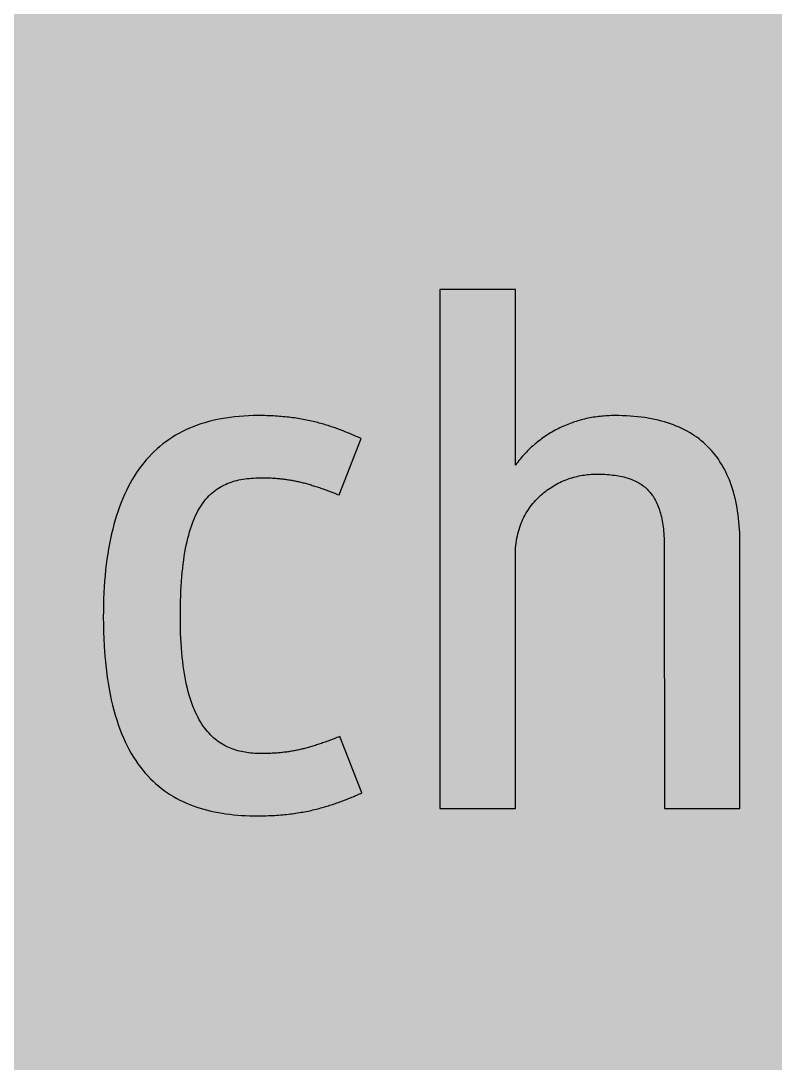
# Model space of a CAD drawing. Header units: millimetres. Extents: x 0 to 212, y 0 to 159.
# Drawn here: x 81.31 to 110.03, y 39.74 to 79.43 of the extents above; entities that cross this region are included whole.
import ezdxf

# ---------------------------------------------------------------- set-up
doc = ezdxf.new("R2010")
doc.units = ezdxf.units.MM

msp = doc.modelspace()

# ---------------------------------------------------------------- hatches: boundary and pattern name
for color, points in [(254, [(14.1633, 0.0536), (13.9878, 0.0533), (13.8125, 0.0559), (13.6373, 0.061), (13.462, 0.0686), (13.2893, 0.0787), (13.114, 0.0914), (12.9413, 0.1041), (12.7686, 0.1219), (12.5959, 0.1397), (12.4231, 0.16), (12.2504, 0.1829), (12.0777, 0.2057), (11.9075, 0.2337), (11.7373, 0.2616), (11.5672, 0.2921), (11.397, 0.3251), (11.2268, 0.3607), (11.0592, 0.3988), (10.8915, 0.4369), (10.7239, 0.4775), (10.5562, 0.5207), (10.3886, 0.5664), (10.2235, 0.6121), (10.0584, 0.6629), (9.8933, 0.7137), (9.7307, 0.7671), (9.5682, 0.8204), (9.4056, 0.8788), (9.2431, 0.9373), (9.083, 0.9982), (8.923, 1.0617), (8.763, 1.1252), (8.6055, 1.1938), (8.4455, 1.2624), (8.2906, 1.331), (8.1331, 1.4046), (7.9781, 1.4783), (7.8232, 1.5545), (7.6708, 1.6332), (7.5184, 1.7145), (7.366, 1.7958), (7.2161, 1.8796), (7.0663, 1.966), (6.919, 2.0523), (6.7716, 2.1438), (6.6243, 2.2352), (6.4795, 2.3266), (6.3348, 2.4232), (6.19, 2.5197), (6.0477, 2.6187), (5.908, 2.7178), (5.7683, 2.8194), (5.6286, 2.9235), (5.4915, 3.0302), (5.3543, 3.1369), (5.2197, 3.2461), (5.0851, 3.3579), (4.953, 3.4722), (4.8209, 3.5865), (4.6914, 3.7033), (4.5644, 3.8202), (4.4348, 3.9395), (4.3104, 4.0615), (4.1859, 4.1859), (4.0615, 4.3104), (3.9395, 4.4348), (3.8202, 4.5618), (3.7033, 4.6914), (3.5865, 4.8209), (3.4722, 4.953), (3.3579, 5.0851), (3.2487, 5.2197), (3.1369, 5.3543), (3.0302, 5.4915), (2.9235, 5.6286), (2.8194, 5.7683), (2.7178, 5.908), (2.6187, 6.0477), (2.5197, 6.19), (2.4232, 6.3348), (2.3266, 6.477), (2.2352, 6.6243), (2.1438, 6.7691), (2.0523, 6.919), (1.966, 7.0663), (1.8796, 7.2161), (1.7958, 7.366), (1.7145, 7.5184), (1.6332, 7.6708), (1.5545, 7.8232), (1.4783, 7.9781), (1.4046, 8.1331), (1.331, 8.2906), (1.2598, 8.4455), (1.1913, 8.603), (1.1252, 8.763), (1.0592, 8.923), (0.9982, 9.083), (0.9373, 9.2431), (0.8763, 9.4056), (0.8204, 9.5682), (0.7645, 9.7307), (0.7112, 9.8933), (0.6604, 10.0584), (0.6121, 10.2235), (0.5639, 10.3911), (0.5207, 10.5562), (0.4775, 10.7239), (0.4343, 10.8915), (0.3962, 11.0592), (0.3607, 11.2268), (0.3251, 11.397), (0.2921, 11.5672), (0.2616, 11.7373), (0.2311, 11.9075), (0.2057, 12.0802), (0.1803, 12.2504), (0.1575, 12.4231), (0.1372, 12.5959), (0.1194, 12.7686), (0.1041, 12.9413), (0.0889, 13.1166), (0.0787, 13.2893), (0.0686, 13.4645), (0.061, 13.6373), (0.0559, 13.8125), (0.0508, 13.9878), (0.0508, 14.163), (0.0522, 144.6925), (0.0508, 144.8664), (0.0559, 145.0416), (0.061, 145.2169), (0.0686, 145.3896), (0.0787, 145.5649), (0.0889, 145.7376), (0.1041, 145.9128), (0.1194, 146.0856), (0.1372, 146.2583), (0.1575, 146.431), (0.1803, 146.6037), (0.2057, 146.7739), (0.2311, 146.9466), (0.2616, 147.1168), (0.2921, 147.287), (0.3251, 147.4572), (0.3607, 147.6248), (0.3962, 147.795), (0.4343, 147.9626), (0.4775, 148.1303), (0.5207, 148.2979), (0.5639, 148.463), (0.6121, 148.6281), (0.6604, 148.7932), (0.7112, 148.9583), (0.7645, 149.1234), (0.8204, 149.286), (0.8763, 149.4485), (0.9373, 149.6111), (0.9982, 149.7711), (1.0592, 149.9311), (1.1252, 150.0911), (1.1913, 150.2486), (1.2598, 150.4061), (1.331, 150.5636), (1.4046, 150.7185), (1.4783, 150.876), (1.5545, 151.0284), (1.6332, 151.1833), (1.7145, 151.3357), (1.7958, 151.4856), (1.8796, 151.638), (1.966, 151.7879), (2.0523, 151.9352), (2.1438, 152.0825), (2.2352, 152.2298), (2.3266, 152.3746), (2.4232, 152.5194), (2.5197, 152.6616), (2.6187, 152.8039), (2.7178, 152.9461), (2.8194, 153.0858), (2.9235, 153.2255), (3.0302, 153.3627), (3.1369, 153.4973), (3.2487, 153.6344), (3.3579, 153.7665), (3.4722, 153.8986), (3.5865, 154.0307), (3.7033, 154.1602), (3.8202, 154.2898), (3.9395, 154.4168), (4.0615, 154.5438), (4.1859, 154.6682), (4.3104, 154.7901), (4.4348, 154.9121), (4.5644, 155.034), (4.6914, 155.1508), (4.8209, 155.2677), (4.953, 155.382), (5.0851, 155.4937), (5.2197, 155.6055), (5.3543, 155.7147), (5.4915, 155.8239), (5.6286, 155.9281), (5.7683, 156.0322), (5.908, 156.1338), (6.0477, 156.2354), (6.19, 156.3345), (6.3348, 156.431), (6.4795, 156.525), (6.6243, 156.6189), (6.7716, 156.7104), (6.919, 156.7993), (7.0663, 156.8882), (7.2161, 156.9745), (7.366, 157.0584), (7.5184, 157.1396), (7.6708, 157.2209), (7.8232, 157.2971), (7.9781, 157.3733), (8.1331, 157.4495), (8.2906, 157.5206), (8.4455, 157.5918), (8.6055, 157.6603), (8.763, 157.7289), (8.923, 157.7924), (9.083, 157.8559), (9.2431, 157.9169), (9.4056, 157.9753), (9.5682, 158.0337), (9.7307, 158.0871), (9.8933, 158.1404), (10.0584, 158.1912), (10.2235, 158.242), (10.3886, 158.2877), (10.5562, 158.3334), (10.7239, 158.3766), (10.8915, 158.4173), (11.0592, 158.4579), (11.2268, 158.4935), (11.397, 158.529), (11.5672, 158.562), (11.7373, 158.5925), (11.9075, 158.6205), (12.0777, 158.6484), (12.2504, 158.6713), (12.4231, 158.6941), (12.5959, 158.7144), (12.7686, 158.7322), (12.9413, 158.75), (13.114, 158.7627), (13.2893, 158.7754), (13.462, 158.7856), (13.6373, 158.7932), (13.8125, 158.7983), (13.9878, 158.8008), (14.163, 158.8033), (197.6078, 158.8036), (197.7822, 158.8008), (197.9574, 158.7983), (198.1327, 158.7932), (198.3054, 158.7856), (198.4807, 158.7754), (198.6534, 158.7627), (198.8287, 158.75), (199.0014, 158.7322), (199.1741, 158.7144), (199.3468, 158.6941), (199.5195, 158.6713), (199.6897, 158.6484), (199.8624, 158.6205), (200.0326, 158.5925), (200.2028, 158.562), (200.373, 158.529), (200.5432, 158.4935), (200.7108, 158.4579), (200.8784, 158.4173), (201.0461, 158.3766), (201.2137, 158.3334), (201.3788, 158.2877), (201.5465, 158.242), (201.7116, 158.1912), (201.8767, 158.1404), (202.0392, 158.0871), (202.2018, 158.0337), (202.3643, 157.9753), (202.5269, 157.9169), (202.6869, 157.8559), (202.8469, 157.7924), (203.007, 157.7289), (203.167, 157.6603), (203.3245, 157.5918), (203.4794, 157.5206), (203.6369, 157.4495), (203.7918, 157.3733), (203.9468, 157.2971), (204.0992, 157.2209), (204.2516, 157.1396), (204.404, 157.0584), (204.5538, 156.9745), (204.7037, 156.8882), (204.8535, 156.7993), (205.0009, 156.7104), (205.1456, 156.6189), (205.293, 156.525), (205.4352, 156.431), (205.58, 156.3345), (205.7222, 156.2354), (205.8619, 156.1338), (206.0016, 156.0322), (206.1413, 155.9281), (206.2785, 155.8239), (206.4156, 155.7147), (206.5503, 155.6055), (206.6849, 155.4937), (206.817, 155.382), (206.949, 155.2677), (207.0786, 155.1508), (207.2081, 155.034), (207.3351, 154.9121), (207.4596, 154.7901), (207.584, 154.6682), (207.7085, 154.5438), (207.8304, 154.4168), (207.9498, 154.2898), (208.0666, 154.1602), (208.1835, 154.0307), (208.2978, 153.8986), (208.4121, 153.7665), (208.5238, 153.6344), (208.6331, 153.4973), (208.7397, 153.3627), (208.8464, 153.2255), (208.9506, 153.0858), (209.0522, 152.9461), (209.1512, 152.8039), (209.2503, 152.6616), (209.3468, 152.5194), (209.4433, 152.3746), (209.5348, 152.2298), (209.6262, 152.0825), (209.7176, 151.9352), (209.804, 151.7879), (209.8904, 151.638), (209.9742, 151.4856), (210.0555, 151.3357), (210.1367, 151.1833), (210.2155, 151.0284), (210.2917, 150.876), (210.3653, 150.7185), (210.439, 150.5636), (210.5076, 150.4061), (210.5762, 150.2486), (210.6447, 150.0911), (210.7082, 149.9311), (210.7717, 149.7711), (210.8327, 149.6111), (210.8911, 149.4485), (210.9495, 149.286), (211.0029, 149.1234), (211.0562, 148.9583), (211.107, 148.7932), (211.1578, 148.6281), (211.2035, 148.463), (211.2493, 148.2979), (211.2924, 148.1303), (211.3331, 147.9626), (211.3712, 147.795), (211.4093, 147.6248), (211.4448, 147.4572), (211.4779, 147.287), (211.5083, 147.1168), (211.5363, 146.9466), (211.5642, 146.7739), (211.5871, 146.6037), (211.6099, 146.431), (211.6303, 146.2583), (211.648, 146.0856), (211.6658, 145.9128), (211.6785, 145.7376), (211.6912, 145.5649), (211.7014, 145.3896), (211.709, 145.2169), (211.7141, 145.0416), (211.7166, 144.8664), (211.7166, 144.6911), (211.7189, 14.1647), (211.7166, 13.9878), (211.7141, 13.8125), (211.709, 13.6373), (211.7014, 13.4645), (211.6912, 13.2893), (211.6785, 13.1166), (211.6658, 12.9413), (211.648, 12.7686), (211.6303, 12.5959), (211.6099, 12.4231), (211.5871, 12.2504), (211.5642, 12.0802), (211.5363, 11.9075), (211.5083, 11.7373), (211.4779, 11.5672), (211.4448, 11.397), (211.4093, 11.2268), (211.3712, 11.0592), (211.3331, 10.8915), (211.2924, 10.7239), (211.2493, 10.5562), (211.2035, 10.3911), (211.1578, 10.2235), (211.107, 10.0584), (211.0562, 9.8933), (211.0029, 9.7307), (210.9495, 9.5682), (210.8911, 9.4056), (210.8327, 9.2431), (210.7717, 9.083), (210.7082, 8.923), (210.6447, 8.763), (210.5762, 8.603), (210.5076, 8.4455), (210.439, 8.2906), (210.3653, 8.1331), (210.2917, 7.9781), (210.2155, 7.8232), (210.1367, 7.6708), (210.0555, 7.5184), (209.9742, 7.366), (209.8904, 7.2161), (209.804, 7.0663), (209.7176, 6.919), (209.6262, 6.7691), (209.5348, 6.6243), (209.4433, 6.477), (209.3468, 6.3348), (209.2503, 6.19), (209.1512, 6.0477), (209.0522, 5.908), (208.9506, 5.7683), (208.8464, 5.6286), (208.7397, 5.4915), (208.6331, 5.3543), (208.5238, 5.2197), (208.4121, 5.0851), (208.2978, 4.953), (208.1835, 4.8209), (208.0666, 4.6914), (207.9498, 4.5618), (207.8304, 4.4348), (207.7085, 4.3104), (207.584, 4.1859), (207.4596, 4.0615), (207.3351, 3.9395), (207.2081, 3.8202), (207.0786, 3.7033), (206.949, 3.5865), (206.817, 3.4722), (206.6849, 3.3579), (206.5503, 3.2461), (206.4156, 3.1369), (206.2785, 3.0302), (206.1413, 2.9235), (206.0016, 2.8194), (205.8619, 2.7178), (205.7222, 2.6187), (205.58, 2.5197), (205.4352, 2.4232), (205.293, 2.3266), (205.1456, 2.2352), (205.0009, 2.1438), (204.8535, 2.0523), (204.7037, 1.966), (204.5538, 1.8796), (204.404, 1.7958), (204.2516, 1.7145), (204.0992, 1.6332), (203.9468, 1.5545), (203.7918, 1.4783), (203.6369, 1.4046), (203.4794, 1.331), (203.3245, 1.2624), (203.167, 1.1938), (203.007, 1.1252), (202.8469, 1.0617), (202.6869, 0.9982), (202.5269, 0.9373), (202.3643, 0.8788), (202.2018, 0.8204), (202.0392, 0.7671), (201.8767, 0.7137), (201.7116, 0.6629), (201.5465, 0.6121), (201.3788, 0.5664), (201.2137, 0.5207), (201.0461, 0.4775), (200.8784, 0.4369), (200.7108, 0.3988), (200.5432, 0.3607), (200.373, 0.3251), (200.2028, 0.2921), (200.0326, 0.2616), (199.8624, 0.2337), (199.6897, 0.2057), (199.5195, 0.1829), (199.3468, 0.16), (199.1741, 0.1397), (199.0014, 0.1219), (198.8287, 0.1041), (198.6534, 0.0914), (198.4807, 0.0787), (198.3054, 0.0686), (198.1327, 0.061), (197.9574, 0.0559), (197.7822, 0.0533), (197.6069, 0.0533)]), (59, [(100.1434, 49.4425), (100.1434, 59.0652), (100.1446, 59.1642), (100.1471, 59.2607), (100.1522, 59.3573), (100.1624, 59.4512), (100.1725, 59.5452), (100.1852, 59.6367), (100.2005, 59.7256), (100.2182, 59.8145), (100.2386, 59.8983), (100.2614, 59.9846), (100.2843, 60.0659), (100.3097, 60.1472), (100.3376, 60.2259), (100.3681, 60.3047), (100.3986, 60.3809), (100.4316, 60.4545), (100.4672, 60.5257), (100.5053, 60.5968), (100.5434, 60.6679), (100.5815, 60.7339), (100.6246, 60.8), (100.6678, 60.866), (100.711, 60.927), (100.7593, 60.9905), (100.805, 61.0489), (100.8532, 61.1073), (100.904, 61.1632), (100.9548, 61.2191), (101.0082, 61.2699), (101.0615, 61.3232), (101.1174, 61.3715), (101.1733, 61.4197), (101.2292, 61.468), (101.2876, 61.5137), (101.346, 61.5569), (101.4044, 61.6001), (101.4654, 61.6407), (101.5263, 61.6788), (101.5873, 61.7169), (101.6483, 61.7525), (101.7118, 61.7855), (101.7753, 61.8185), (101.8388, 61.8515), (101.9048, 61.882), (101.9683, 61.91), (102.0343, 61.9354), (102.1004, 61.9608), (102.1664, 61.9862), (102.2325, 62.009), (102.2985, 62.0293), (102.3645, 62.0471), (102.4306, 62.0649), (102.4966, 62.0827), (102.5652, 62.0979), (102.6312, 62.1106), (102.6973, 62.1233), (102.7633, 62.1335), (102.8294, 62.1436), (102.8954, 62.1513), (102.9614, 62.1563), (103.0249, 62.1614), (103.091, 62.1665), (103.1545, 62.169), (103.218, 62.169), (103.3043, 62.169), (103.3856, 62.1665), (103.4694, 62.164), (103.5482, 62.1614), (103.6295, 62.1563), (103.7057, 62.1487), (103.7819, 62.1436), (103.8555, 62.1335), (103.9292, 62.1259), (104.0003, 62.1132), (104.0714, 62.103), (104.1375, 62.0903), (104.206, 62.0751), (104.2721, 62.0598), (104.3356, 62.0446), (104.3965, 62.0243), (104.4575, 62.0065), (104.5185, 61.9862), (104.5769, 61.9633), (104.6328, 61.9404), (104.6886, 61.915), (104.742, 61.8896), (104.7953, 61.8617), (104.8461, 61.8338), (104.8944, 61.8033), (104.9426, 61.7728), (104.9909, 61.7398), (105.0366, 61.7042), (105.0798, 61.6687), (105.123, 61.6306), (105.1636, 61.5925), (105.2043, 61.5518), (105.2424, 61.5086), (105.2805, 61.4655), (105.316, 61.4197), (105.3516, 61.374), (105.3846, 61.3258), (105.4151, 61.275), (105.4456, 61.2242), (105.476, 61.1708), (105.504, 61.1149), (105.5319, 61.0565), (105.5573, 60.9981), (105.5802, 60.9397), (105.6056, 60.8762), (105.6259, 60.8127), (105.6462, 60.7466), (105.6665, 60.6806), (105.6843, 60.612), (105.7021, 60.5409), (105.7173, 60.4672), (105.7326, 60.3936), (105.7453, 60.3174), (105.758, 60.2386), (105.7681, 60.1574), (105.7783, 60.0761), (105.7859, 59.9923), (105.7935, 59.9059), (105.8012, 59.817), (105.8062, 59.7281), (105.8088, 59.6341), (105.8113, 59.5401), (105.8139, 59.4436), (105.8139, 59.3471), (105.8153, 49.4425), (108.694, 49.4425), (108.694, 59.4882), (108.6917, 59.6367), (108.6891, 59.784), (108.6841, 59.9288), (108.6739, 60.0735), (108.6663, 60.2132), (108.6536, 60.3504), (108.6383, 60.4876), (108.6231, 60.6222), (108.6028, 60.7543), (108.5825, 60.8838), (108.5596, 61.0108), (108.5342, 61.1353), (108.5063, 61.2572), (108.4758, 61.3791), (108.4428, 61.4959), (108.4072, 61.6128), (108.3716, 61.7245), (108.331, 61.8363), (108.2904, 61.9455), (108.2472, 62.0522), (108.1989, 62.1563), (108.1507, 62.2579), (108.0999, 62.357), (108.0465, 62.4561), (107.9906, 62.55), (107.9322, 62.6415), (107.8738, 62.7329), (107.8103, 62.8218), (107.7443, 62.9056), (107.6782, 62.9895), (107.6071, 63.0707), (107.536, 63.1495), (107.4623, 63.2257), (107.3836, 63.2993), (107.3048, 63.3705), (107.2236, 63.439), (107.1397, 63.5076), (107.0508, 63.5711), (106.9619, 63.6321), (106.8705, 63.693), (106.7765, 63.7489), (106.68, 63.8048), (106.5809, 63.8581), (106.4793, 63.9064), (106.3777, 63.9547), (106.2711, 64.0004), (106.1618, 64.0436), (106.0501, 64.0842), (105.9358, 64.1223), (105.8189, 64.1579), (105.7021, 64.1909), (105.5802, 64.2214), (105.4557, 64.2493), (105.3287, 64.2747), (105.1992, 64.2976), (105.0696, 64.3204), (104.935, 64.3382), (104.7979, 64.3534), (104.6582, 64.3661), (104.5159, 64.3788), (104.3711, 64.3865), (104.2264, 64.3941), (104.0765, 64.3966), (103.9241, 64.3992), (103.8555, 64.3966), (103.7869, 64.3966), (103.7184, 64.3941), (103.6498, 64.3915), (103.5812, 64.3865), (103.5126, 64.3814), (103.4466, 64.3763), (103.378, 64.3687), (103.3094, 64.3611), (103.2434, 64.3534), (103.1773, 64.3433), (103.1088, 64.3331), (103.0427, 64.3204), (102.9767, 64.3077), (102.9106, 64.295), (102.8446, 64.2823), (102.7786, 64.2671), (102.7125, 64.2493), (102.649, 64.2341), (102.583, 64.2163), (102.5195, 64.196), (102.456, 64.1782), (102.3925, 64.1579), (102.329, 64.135), (102.2655, 64.1121), (102.202, 64.0893), (102.1385, 64.0639), (102.0775, 64.0385), (102.014, 64.0131), (101.9531, 63.9851), (101.8921, 63.9572), (101.8311, 63.9293), (101.7727, 63.8988), (101.7118, 63.8683), (101.6533, 63.8378), (101.5924, 63.8048), (101.534, 63.7718), (101.4755, 63.7362), (101.4171, 63.7007), (101.3612, 63.6651), (101.3054, 63.627), (101.2469, 63.5889), (101.1911, 63.5483), (101.1352, 63.5102), (101.0818, 63.467), (101.026, 63.4263), (100.9726, 63.3832), (100.9193, 63.34), (100.8659, 63.2943), (100.8151, 63.2485), (100.7618, 63.2028), (100.711, 63.1546), (100.6602, 63.1063), (100.6094, 63.0555), (100.5611, 63.0047), (100.5129, 62.9539), (100.4646, 62.9006), (100.4164, 62.8472), (100.3681, 62.7939), (100.3224, 62.738), (100.2767, 62.6821), (100.2309, 62.6237), (100.1852, 62.5678), (100.142, 62.5069), (100.1434, 69.1981), (97.2647, 69.1981), (97.2647, 49.4425)]), (59, [(90.4917, 51.5302), (90.4189, 51.529), (90.3478, 51.5315), (90.2767, 51.5341), (90.2056, 51.5366), (90.1319, 51.5417), (90.0608, 51.5493), (89.9897, 51.5569), (89.9185, 51.5671), (89.8474, 51.5772), (89.7788, 51.5899), (89.7077, 51.6052), (89.6391, 51.6204), (89.568, 51.6382), (89.4994, 51.6585), (89.4309, 51.6814), (89.3623, 51.7042), (89.2937, 51.7322), (89.2277, 51.7601), (89.1616, 51.7906), (89.0956, 51.8236), (89.0295, 51.8592), (88.966, 51.8973), (88.9, 51.9379), (88.839, 51.9811), (88.7755, 52.0268), (88.7146, 52.0776), (88.6536, 52.1284), (88.5952, 52.1818), (88.5368, 52.2402), (88.4784, 52.3011), (88.4225, 52.3646), (88.3666, 52.4332), (88.3133, 52.5018), (88.2599, 52.5755), (88.2066, 52.6542), (88.1558, 52.7355), (88.1075, 52.8193), (88.0593, 52.9082), (88.011, 52.9996), (87.9653, 53.0936), (87.9221, 53.1952), (87.8789, 53.2968), (87.8383, 53.406), (87.7976, 53.5178), (87.7595, 53.6321), (87.724, 53.754), (87.6884, 53.8759), (87.6554, 54.0055), (87.6249, 54.1401), (87.5944, 54.2773), (87.5665, 54.4195), (87.5411, 54.5668), (87.5182, 54.7192), (87.4954, 54.8742), (87.4751, 55.0367), (87.4573, 55.2018), (87.4395, 55.3745), (87.4268, 55.5523), (87.4141, 55.7327), (87.4039, 55.9206), (87.3963, 56.1137), (87.3912, 56.3093), (87.3862, 56.5125), (87.3862, 56.7233), (87.3862, 56.9316), (87.3887, 57.1373), (87.3938, 57.338), (87.4014, 57.531), (87.409, 57.719), (87.4192, 57.9044), (87.4293, 58.0822), (87.4446, 58.2549), (87.4598, 58.4225), (87.4751, 58.5876), (87.4954, 58.7451), (87.5157, 58.9001), (87.536, 59.0474), (87.5614, 59.1922), (87.5868, 59.3319), (87.6122, 59.469), (87.6427, 59.5986), (87.6706, 59.7256), (87.7037, 59.8475), (87.7367, 59.9669), (87.7722, 60.0812), (87.8078, 60.1904), (87.8459, 60.2971), (87.8865, 60.3987), (87.9272, 60.4952), (87.9678, 60.5892), (88.0135, 60.6806), (88.0567, 60.767), (88.105, 60.8508), (88.1532, 60.9295), (88.2015, 61.0057), (88.2523, 61.0794), (88.3056, 61.148), (88.359, 61.214), (88.4149, 61.2775), (88.4707, 61.3385), (88.5266, 61.3943), (88.5876, 61.4477), (88.646, 61.4985), (88.707, 61.5467), (88.7705, 61.5925), (88.834, 61.6356), (88.9, 61.6763), (88.966, 61.7118), (89.0346, 61.7474), (89.1032, 61.7804), (89.1718, 61.8109), (89.2429, 61.8388), (89.314, 61.8642), (89.3877, 61.8871), (89.4613, 61.9074), (89.5375, 61.9277), (89.6137, 61.9455), (89.6899, 61.9608), (89.7687, 61.9735), (89.8474, 61.9862), (89.9287, 61.9963), (90.01, 62.0065), (90.0913, 62.0116), (90.1751, 62.0192), (90.2589, 62.0217), (90.3453, 62.0268), (90.4316, 62.0268), (90.518, 62.0268), (90.5662, 62.0268), (90.612, 62.0268), (90.6602, 62.0268), (90.7059, 62.0268), (90.7517, 62.0243), (90.7974, 62.0217), (90.8431, 62.0217), (90.8888, 62.0192), (90.932, 62.0166), (90.9777, 62.0141), (91.0234, 62.009), (91.0666, 62.0065), (91.1098, 62.0039), (91.1555, 61.9989), (91.1987, 61.9938), (91.2419, 61.9912), (91.2851, 61.9862), (91.3282, 61.9785), (91.3714, 61.9735), (91.4146, 61.9684), (91.4578, 61.9633), (91.501, 61.9557), (91.5441, 61.9481), (91.5873, 61.9404), (91.628, 61.9328), (91.6711, 61.9252), (91.7143, 61.9176), (91.7575, 61.91), (91.8007, 61.8998), (91.8439, 61.8922), (91.887, 61.882), (91.9277, 61.8719), (91.9709, 61.8617), (92.014, 61.8515), (92.0572, 61.8414), (92.1029, 61.8312), (92.1461, 61.8185), (92.1893, 61.8058), (92.2325, 61.7957), (92.2757, 61.783), (92.3214, 61.7703), (92.3646, 61.7576), (92.4103, 61.7423), (92.456, 61.7296), (92.4992, 61.7144), (92.5449, 61.7017), (92.5906, 61.6864), (92.6363, 61.6712), (92.6846, 61.656), (92.7303, 61.6382), (92.7786, 61.6229), (92.8243, 61.6052), (92.8726, 61.5899), (92.9208, 61.5721), (92.9691, 61.5544), (93.0173, 61.5366), (93.0681, 61.5188), (93.1164, 61.4985), (93.1672, 61.4807), (93.218, 61.4604), (93.2688, 61.4401), (93.3196, 61.4197), (93.3729, 61.3994), (93.4263, 61.3791), (94.2728, 63.5247), (94.2238, 63.5457), (94.1756, 63.566), (94.1273, 63.5864), (94.0791, 63.6067), (94.0308, 63.6295), (93.9825, 63.6499), (93.9343, 63.6702), (93.886, 63.6905), (93.8378, 63.7108), (93.787, 63.7311), (93.7387, 63.7515), (93.6879, 63.7718), (93.6396, 63.7921), (93.5888, 63.8124), (93.538, 63.8302), (93.4872, 63.8505), (93.4364, 63.8708), (93.3856, 63.8886), (93.3323, 63.9089), (93.2815, 63.9267), (93.2282, 63.9445), (93.1748, 63.9623), (93.1215, 63.9801), (93.0681, 63.9978), (93.0123, 64.0156), (92.9564, 64.0334), (92.903, 64.0512), (92.8472, 64.0664), (92.7887, 64.0842), (92.7329, 64.0994), (92.6744, 64.1147), (92.616, 64.1299), (92.5576, 64.1452), (92.4992, 64.1604), (92.4382, 64.1756), (92.3773, 64.1883), (92.3163, 64.201), (92.2528, 64.2163), (92.1918, 64.229), (92.1283, 64.2417), (92.0623, 64.2518), (91.9988, 64.2645), (91.9328, 64.2747), (91.8667, 64.2874), (91.7981, 64.2976), (91.7321, 64.3077), (91.661, 64.3153), (91.5924, 64.3255), (91.5213, 64.3331), (91.4502, 64.3407), (91.3765, 64.3484), (91.3054, 64.356), (91.2292, 64.3636), (91.1555, 64.3687), (91.0793, 64.3738), (91.0031, 64.3788), (90.9244, 64.3839), (90.8456, 64.3865), (90.7644, 64.3915), (90.6831, 64.3941), (90.6018, 64.3966), (90.518, 64.3966), (90.4342, 64.3992), (90.3478, 64.3992), (90.1624, 64.3966), (89.9795, 64.3915), (89.7992, 64.3814), (89.6214, 64.3687), (89.4486, 64.3509), (89.2759, 64.3306), (89.1083, 64.3052), (88.9432, 64.2772), (88.7832, 64.2468), (88.6231, 64.2112), (88.4682, 64.1706), (88.3158, 64.1274), (88.1659, 64.0817), (88.0212, 64.0309), (87.8764, 63.975), (87.7367, 63.9166), (87.5995, 63.8556), (87.4649, 63.7896), (87.3328, 63.721), (87.2058, 63.6473), (87.0788, 63.5686), (86.9569, 63.4898), (86.8375, 63.4035), (86.7207, 63.3171), (86.6089, 63.2231), (86.4972, 63.1292), (86.3905, 63.0301), (86.2863, 62.926), (86.1847, 62.8193), (86.0857, 62.7075), (85.9892, 62.5932), (85.8977, 62.4764), (85.8063, 62.3545), (85.7199, 62.2275), (85.6361, 62.0979), (85.5548, 61.9658), (85.4761, 61.8287), (85.4024, 61.689), (85.3288, 61.5442), (85.2602, 61.3943), (85.1941, 61.2445), (85.1306, 61.087), (85.0697, 60.9295), (85.0113, 60.767), (84.9554, 60.5993), (84.9046, 60.4291), (84.8538, 60.2539), (84.8081, 60.0761), (84.7649, 59.8957), (84.7242, 59.7103), (84.6861, 59.5198), (84.6506, 59.3268), (84.6201, 59.1312), (84.5896, 58.9305), (84.5642, 58.7273), (84.5388, 58.5191), (84.5185, 58.3082), (84.5007, 58.0923), (84.4855, 57.8739), (84.4728, 57.6504), (84.4626, 57.4243), (84.455, 57.1932), (84.4525, 56.9595), (84.4499, 56.7233), (84.4525, 56.4439), (84.4575, 56.1696), (84.4677, 55.9029), (84.4804, 55.6412), (84.4956, 55.3872), (84.516, 55.1409), (84.5414, 54.8996), (84.5668, 54.6633), (84.5972, 54.4347), (84.6328, 54.2112), (84.6684, 53.9928), (84.709, 53.782), (84.7522, 53.5762), (84.8004, 53.3756), (84.8512, 53.1825), (84.902, 52.992), (84.9605, 52.8091), (85.0189, 52.6313), (85.0824, 52.4586), (85.1459, 52.291), (85.2145, 52.131), (85.2856, 51.9735), (85.3592, 51.8211), (85.438, 51.6763), (85.5167, 51.5341), (85.598, 51.3969), (85.6844, 51.2648), (85.7707, 51.1378), (85.8622, 51.0159), (85.9536, 50.8965), (86.0501, 50.7848), (86.1466, 50.6755), (86.2482, 50.5714), (86.3498, 50.4723), (86.454, 50.3758), (86.5607, 50.2844), (86.6699, 50.198), (86.7816, 50.1142), (86.8959, 50.0355), (87.0128, 49.9593), (87.1296, 49.8881), (87.249, 49.8196), (87.3709, 49.7561), (87.4954, 49.6976), (87.6224, 49.6392), (87.7494, 49.5859), (87.8789, 49.5376), (88.011, 49.4919), (88.1431, 49.4487), (88.2777, 49.4081), (88.4149, 49.3725), (88.552, 49.3395), (88.6917, 49.309), (88.834, 49.2811), (88.9762, 49.2582), (89.121, 49.2354), (89.2658, 49.2176), (89.4131, 49.2023), (89.5604, 49.1871), (89.7103, 49.1769), (89.8601, 49.1693), (90.0125, 49.1642), (90.1675, 49.1592), (90.3199, 49.1592), (90.4062, 49.1592), (90.49, 49.1592), (90.5739, 49.1617), (90.6577, 49.1642), (90.739, 49.1668), (90.8177, 49.1693), (90.899, 49.1744), (90.9777, 49.1769), (91.0539, 49.182), (91.1301, 49.1871), (91.2063, 49.1947), (91.2825, 49.1998), (91.3562, 49.2074), (91.4298, 49.215), (91.501, 49.2227), (91.5746, 49.2328), (91.6432, 49.2404), (91.7143, 49.2506), (91.7829, 49.2608), (91.8515, 49.2709), (91.9201, 49.2811), (91.9861, 49.2938), (92.0521, 49.3039), (92.1182, 49.3166), (92.1817, 49.3293), (92.2477, 49.342), (92.3112, 49.3547), (92.3722, 49.3674), (92.4357, 49.3827), (92.4966, 49.3979), (92.5576, 49.4106), (92.616, 49.4259), (92.677, 49.4411), (92.7354, 49.4589), (92.7938, 49.4741), (92.8522, 49.4894), (92.9081, 49.5071), (92.9665, 49.5224), (93.0224, 49.5402), (93.0783, 49.5579), (93.1342, 49.5757), (93.1875, 49.5935), (93.2434, 49.6113), (93.2967, 49.6316), (93.3501, 49.6494), (93.4034, 49.6672), (93.4542, 49.6875), (93.5076, 49.7053), (93.5584, 49.7256), (93.6117, 49.7459), (93.6625, 49.7662), (93.7133, 49.784), (93.7616, 49.8043), (93.8124, 49.8246), (93.8632, 49.845), (93.9114, 49.8653), (93.9622, 49.8856), (94.0105, 49.9085), (94.0587, 49.9288), (94.107, 49.9491), (94.1553, 49.9694), (94.2035, 49.9923), (94.2518, 50.0126), (94.3, 50.0329), (93.4544, 52.179), (93.4009, 52.1564), (93.3475, 52.136), (93.2967, 52.1157), (93.2459, 52.0954), (93.1951, 52.0776), (93.1443, 52.0573), (93.0961, 52.0395), (93.0453, 52.0192), (92.997, 52.0014), (92.9488, 51.9836), (92.9005, 51.9659), (92.8522, 51.9506), (92.804, 51.9328), (92.7583, 51.9176), (92.7125, 51.9024), (92.6643, 51.8846), (92.6186, 51.8693), (92.5728, 51.8566), (92.5271, 51.8414), (92.4814, 51.8262), (92.4357, 51.8135), (92.3925, 51.8008), (92.3468, 51.7855), (92.3036, 51.7728), (92.2579, 51.7627), (92.2147, 51.75), (92.169, 51.7373), (92.1258, 51.7271), (92.0826, 51.7144), (92.0369, 51.7042), (91.9937, 51.6941), (91.9505, 51.6839), (91.9074, 51.6738), (91.8642, 51.6636), (91.821, 51.656), (91.7753, 51.6458), (91.7321, 51.6382), (91.6889, 51.6306), (91.6457, 51.623), (91.6026, 51.6153), (91.5568, 51.6077), (91.5137, 51.6001), (91.4705, 51.595), (91.4248, 51.5874), (91.3816, 51.5823), (91.3359, 51.5772), (91.2927, 51.5722), (91.247, 51.5671), (91.2012, 51.562), (91.1555, 51.5569), (91.1098, 51.5544), (91.0641, 51.5493), (91.0184, 51.5468), (90.9726, 51.5442), (90.9269, 51.5417), (90.8787, 51.5391), (90.8329, 51.5366), (90.7847, 51.5341), (90.7364, 51.5315), (90.6882, 51.5315), (90.6399, 51.5315), (90.5891, 51.529), (90.5408, 51.529), (90.49, 51.529)])]:
    msp.add_hatch(color=color).paths.add_polyline_path(points)

# ---------------------------------------------------------------- linework, layer by layer
at = {"color": 59}
for points in [[(100.1434, 49.4425), (100.1434, 59.0652), (100.1446, 59.1642), (100.1471, 59.2607), (100.1522, 59.3573), (100.1624, 59.4512), (100.1725, 59.5452), (100.1852, 59.6367), (100.2005, 59.7256), (100.2182, 59.8145), (100.2386, 59.8983), (100.2614, 59.9846), (100.2843, 60.0659), (100.3097, 60.1472), (100.3376, 60.2259), (100.3681, 60.3047), (100.3986, 60.3809), (100.4316, 60.4545), (100.4672, 60.5257), (100.5053, 60.5968), (100.5434, 60.6679), (100.5815, 60.7339), (100.6246, 60.8), (100.6678, 60.866), (100.711, 60.927), (100.7593, 60.9905), (100.805, 61.0489), (100.8532, 61.1073), (100.904, 61.1632), (100.9548, 61.2191), (101.0082, 61.2699), (101.0615, 61.3232), (101.1174, 61.3715), (101.1733, 61.4197), (101.2292, 61.468), (101.2876, 61.5137), (101.346, 61.5569), (101.4044, 61.6001), (101.4654, 61.6407), (101.5263, 61.6788), (101.5873, 61.7169), (101.6483, 61.7525), (101.7118, 61.7855), (101.7753, 61.8185), (101.8388, 61.8515), (101.9048, 61.882), (101.9683, 61.91), (102.0343, 61.9354), (102.1004, 61.9608), (102.1664, 61.9862), (102.2325, 62.009), (102.2985, 62.0293), (102.3645, 62.0471), (102.4306, 62.0649), (102.4966, 62.0827), (102.5652, 62.0979), (102.6312, 62.1106), (102.6973, 62.1233), (102.7633, 62.1335), (102.8294, 62.1436), (102.8954, 62.1513), (102.9614, 62.1563), (103.0249, 62.1614), (103.091, 62.1665), (103.1545, 62.169), (103.218, 62.169), (103.3043, 62.169), (103.3856, 62.1665), (103.4694, 62.164), (103.5482, 62.1614), (103.6295, 62.1563), (103.7057, 62.1487), (103.7819, 62.1436), (103.8555, 62.1335), (103.9292, 62.1259), (104.0003, 62.1132), (104.0714, 62.103), (104.1375, 62.0903), (104.206, 62.0751), (104.2721, 62.0598), (104.3356, 62.0446), (104.3965, 62.0243), (104.4575, 62.0065), (104.5185, 61.9862), (104.5769, 61.9633), (104.6328, 61.9404), (104.6886, 61.915), (104.742, 61.8896), (104.7953, 61.8617), (104.8461, 61.8338), (104.8944, 61.8033), (104.9426, 61.7728), (104.9909, 61.7398), (105.0366, 61.7042), (105.0798, 61.6687), (105.123, 61.6306), (105.1636, 61.5925), (105.2043, 61.5518), (105.2424, 61.5086), (105.2805, 61.4655), (105.316, 61.4197), (105.3516, 61.374), (105.3846, 61.3258), (105.4151, 61.275), (105.4456, 61.2242), (105.476, 61.1708), (105.504, 61.1149), (105.5319, 61.0565), (105.5573, 60.9981), (105.5802, 60.9397), (105.6056, 60.8762), (105.6259, 60.8127), (105.6462, 60.7466), (105.6665, 60.6806), (105.6843, 60.612), (105.7021, 60.5409), (105.7173, 60.4672), (105.7326, 60.3936), (105.7453, 60.3174), (105.758, 60.2386), (105.7681, 60.1574), (105.7783, 60.0761), (105.7859, 59.9923), (105.7935, 59.9059), (105.8012, 59.817), (105.8062, 59.7281), (105.8088, 59.6341), (105.8113, 59.5401), (105.8139, 59.4436), (105.8139, 59.3471), (105.8153, 49.4425), (108.694, 49.4425), (108.694, 59.4882), (108.6917, 59.6367), (108.6891, 59.784), (108.6841, 59.9288), (108.6739, 60.0735), (108.6663, 60.2132), (108.6536, 60.3504), (108.6383, 60.4876), (108.6231, 60.6222), (108.6028, 60.7543), (108.5825, 60.8838), (108.5596, 61.0108), (108.5342, 61.1353), (108.5063, 61.2572), (108.4758, 61.3791), (108.4428, 61.4959), (108.4072, 61.6128), (108.3716, 61.7245), (108.331, 61.8363), (108.2904, 61.9455), (108.2472, 62.0522), (108.1989, 62.1563), (108.1507, 62.2579), (108.0999, 62.357), (108.0465, 62.4561), (107.9906, 62.55), (107.9322, 62.6415), (107.8738, 62.7329), (107.8103, 62.8218), (107.7443, 62.9056), (107.6782, 62.9895), (107.6071, 63.0707), (107.536, 63.1495), (107.4623, 63.2257), (107.3836, 63.2993), (107.3048, 63.3705), (107.2236, 63.439), (107.1397, 63.5076), (107.0508, 63.5711), (106.9619, 63.6321), (106.8705, 63.693), (106.7765, 63.7489), (106.68, 63.8048), (106.5809, 63.8581), (106.4793, 63.9064), (106.3777, 63.9547), (106.2711, 64.0004), (106.1618, 64.0436), (106.0501, 64.0842), (105.9358, 64.1223), (105.8189, 64.1579), (105.7021, 64.1909), (105.5802, 64.2214), (105.4557, 64.2493), (105.3287, 64.2747), (105.1992, 64.2976), (105.0696, 64.3204), (104.935, 64.3382), (104.7979, 64.3534), (104.6582, 64.3661), (104.5159, 64.3788), (104.3711, 64.3865), (104.2264, 64.3941), (104.0765, 64.3966), (103.9241, 64.3992), (103.8555, 64.3966), (103.7869, 64.3966), (103.7184, 64.3941), (103.6498, 64.3915), (103.5812, 64.3865), (103.5126, 64.3814), (103.4466, 64.3763), (103.378, 64.3687), (103.3094, 64.3611), (103.2434, 64.3534), (103.1773, 64.3433), (103.1088, 64.3331), (103.0427, 64.3204), (102.9767, 64.3077), (102.9106, 64.295), (102.8446, 64.2823), (102.7786, 64.2671), (102.7125, 64.2493), (102.649, 64.2341), (102.583, 64.2163), (102.5195, 64.196), (102.456, 64.1782), (102.3925, 64.1579), (102.329, 64.135), (102.2655, 64.1121), (102.202, 64.0893), (102.1385, 64.0639), (102.0775, 64.0385), (102.014, 64.0131), (101.9531, 63.9851), (101.8921, 63.9572), (101.8311, 63.9293), (101.7727, 63.8988), (101.7118, 63.8683), (101.6533, 63.8378), (101.5924, 63.8048), (101.534, 63.7718), (101.4755, 63.7362), (101.4171, 63.7007), (101.3612, 63.6651), (101.3054, 63.627), (101.2469, 63.5889), (101.1911, 63.5483), (101.1352, 63.5102), (101.0818, 63.467), (101.026, 63.4263), (100.9726, 63.3832), (100.9193, 63.34), (100.8659, 63.2943), (100.8151, 63.2485), (100.7618, 63.2028), (100.711, 63.1546), (100.6602, 63.1063), (100.6094, 63.0555), (100.5611, 63.0047), (100.5129, 62.9539), (100.4646, 62.9006), (100.4164, 62.8472), (100.3681, 62.7939), (100.3224, 62.738), (100.2767, 62.6821), (100.2309, 62.6237), (100.1852, 62.5678), (100.142, 62.5069), (100.1434, 69.1981), (97.2647, 69.1981), (97.2647, 49.4425), (100.1434, 49.4425)], [(90.4917, 51.5302), (90.4189, 51.529), (90.3478, 51.5315), (90.2767, 51.5341), (90.2056, 51.5366), (90.1319, 51.5417), (90.0608, 51.5493), (89.9897, 51.5569), (89.9185, 51.5671), (89.8474, 51.5772), (89.7788, 51.5899), (89.7077, 51.6052), (89.6391, 51.6204), (89.568, 51.6382), (89.4994, 51.6585), (89.4309, 51.6814), (89.3623, 51.7042), (89.2937, 51.7322), (89.2277, 51.7601), (89.1616, 51.7906), (89.0956, 51.8236), (89.0295, 51.8592), (88.966, 51.8973), (88.9, 51.9379), (88.839, 51.9811), (88.7755, 52.0268), (88.7146, 52.0776), (88.6536, 52.1284), (88.5952, 52.1818), (88.5368, 52.2402), (88.4784, 52.3011), (88.4225, 52.3646), (88.3666, 52.4332), (88.3133, 52.5018), (88.2599, 52.5755), (88.2066, 52.6542), (88.1558, 52.7355), (88.1075, 52.8193), (88.0593, 52.9082), (88.011, 52.9996), (87.9653, 53.0936), (87.9221, 53.1952), (87.8789, 53.2968), (87.8383, 53.406), (87.7976, 53.5178), (87.7595, 53.6321), (87.724, 53.754), (87.6884, 53.8759), (87.6554, 54.0055), (87.6249, 54.1401), (87.5944, 54.2773), (87.5665, 54.4195), (87.5411, 54.5668), (87.5182, 54.7192), (87.4954, 54.8742), (87.4751, 55.0367), (87.4573, 55.2018), (87.4395, 55.3745), (87.4268, 55.5523), (87.4141, 55.7327), (87.4039, 55.9206), (87.3963, 56.1137), (87.3912, 56.3093), (87.3862, 56.5125), (87.3862, 56.7233), (87.3862, 56.9316), (87.3887, 57.1373), (87.3938, 57.338), (87.4014, 57.531), (87.409, 57.719), (87.4192, 57.9044), (87.4293, 58.0822), (87.4446, 58.2549), (87.4598, 58.4225), (87.4751, 58.5876), (87.4954, 58.7451), (87.5157, 58.9001), (87.536, 59.0474), (87.5614, 59.1922), (87.5868, 59.3319), (87.6122, 59.469), (87.6427, 59.5986), (87.6706, 59.7256), (87.7037, 59.8475), (87.7367, 59.9669), (87.7722, 60.0812), (87.8078, 60.1904), (87.8459, 60.2971), (87.8865, 60.3987), (87.9272, 60.4952), (87.9678, 60.5892), (88.0135, 60.6806), (88.0567, 60.767), (88.105, 60.8508), (88.1532, 60.9295), (88.2015, 61.0057), (88.2523, 61.0794), (88.3056, 61.148), (88.359, 61.214), (88.4149, 61.2775), (88.4707, 61.3385), (88.5266, 61.3943), (88.5876, 61.4477), (88.646, 61.4985), (88.707, 61.5467), (88.7705, 61.5925), (88.834, 61.6356), (88.9, 61.6763), (88.966, 61.7118), (89.0346, 61.7474), (89.1032, 61.7804), (89.1718, 61.8109), (89.2429, 61.8388), (89.314, 61.8642), (89.3877, 61.8871), (89.4613, 61.9074), (89.5375, 61.9277), (89.6137, 61.9455), (89.6899, 61.9608), (89.7687, 61.9735), (89.8474, 61.9862), (89.9287, 61.9963), (90.01, 62.0065), (90.0913, 62.0116), (90.1751, 62.0192), (90.2589, 62.0217), (90.3453, 62.0268), (90.4316, 62.0268), (90.518, 62.0268), (90.5662, 62.0268), (90.612, 62.0268), (90.6602, 62.0268), (90.7059, 62.0268), (90.7517, 62.0243), (90.7974, 62.0217), (90.8431, 62.0217), (90.8888, 62.0192), (90.932, 62.0166), (90.9777, 62.0141), (91.0234, 62.009), (91.0666, 62.0065), (91.1098, 62.0039), (91.1555, 61.9989), (91.1987, 61.9938), (91.2419, 61.9912), (91.2851, 61.9862), (91.3282, 61.9785), (91.3714, 61.9735), (91.4146, 61.9684), (91.4578, 61.9633), (91.501, 61.9557), (91.5441, 61.9481), (91.5873, 61.9404), (91.628, 61.9328), (91.6711, 61.9252), (91.7143, 61.9176), (91.7575, 61.91), (91.8007, 61.8998), (91.8439, 61.8922), (91.887, 61.882), (91.9277, 61.8719), (91.9709, 61.8617), (92.014, 61.8515), (92.0572, 61.8414), (92.1029, 61.8312), (92.1461, 61.8185), (92.1893, 61.8058), (92.2325, 61.7957), (92.2757, 61.783), (92.3214, 61.7703), (92.3646, 61.7576), (92.4103, 61.7423), (92.456, 61.7296), (92.4992, 61.7144), (92.5449, 61.7017), (92.5906, 61.6864), (92.6363, 61.6712), (92.6846, 61.656), (92.7303, 61.6382), (92.7786, 61.6229), (92.8243, 61.6052), (92.8726, 61.5899), (92.9208, 61.5721), (92.9691, 61.5544), (93.0173, 61.5366), (93.0681, 61.5188), (93.1164, 61.4985), (93.1672, 61.4807), (93.218, 61.4604), (93.2688, 61.4401), (93.3196, 61.4197), (93.3729, 61.3994), (93.4263, 61.3791), (94.2728, 63.5247), (94.2238, 63.5457), (94.1756, 63.566), (94.1273, 63.5864), (94.0791, 63.6067), (94.0308, 63.6295), (93.9825, 63.6499), (93.9343, 63.6702), (93.886, 63.6905), (93.8378, 63.7108), (93.787, 63.7311), (93.7387, 63.7515), (93.6879, 63.7718), (93.6396, 63.7921), (93.5888, 63.8124), (93.538, 63.8302), (93.4872, 63.8505), (93.4364, 63.8708), (93.3856, 63.8886), (93.3323, 63.9089), (93.2815, 63.9267), (93.2282, 63.9445), (93.1748, 63.9623), (93.1215, 63.9801), (93.0681, 63.9978), (93.0123, 64.0156), (92.9564, 64.0334), (92.903, 64.0512), (92.8472, 64.0664), (92.7887, 64.0842), (92.7329, 64.0994), (92.6744, 64.1147), (92.616, 64.1299), (92.5576, 64.1452), (92.4992, 64.1604), (92.4382, 64.1756), (92.3773, 64.1883), (92.3163, 64.201), (92.2528, 64.2163), (92.1918, 64.229), (92.1283, 64.2417), (92.0623, 64.2518), (91.9988, 64.2645), (91.9328, 64.2747), (91.8667, 64.2874), (91.7981, 64.2976), (91.7321, 64.3077), (91.661, 64.3153), (91.5924, 64.3255), (91.5213, 64.3331), (91.4502, 64.3407), (91.3765, 64.3484), (91.3054, 64.356), (91.2292, 64.3636), (91.1555, 64.3687), (91.0793, 64.3738), (91.0031, 64.3788), (90.9244, 64.3839), (90.8456, 64.3865), (90.7644, 64.3915), (90.6831, 64.3941), (90.6018, 64.3966), (90.518, 64.3966), (90.4342, 64.3992), (90.3478, 64.3992), (90.1624, 64.3966), (89.9795, 64.3915), (89.7992, 64.3814), (89.6214, 64.3687), (89.4486, 64.3509), (89.2759, 64.3306), (89.1083, 64.3052), (88.9432, 64.2772), (88.7832, 64.2468), (88.6231, 64.2112), (88.4682, 64.1706), (88.3158, 64.1274), (88.1659, 64.0817), (88.0212, 64.0309), (87.8764, 63.975), (87.7367, 63.9166), (87.5995, 63.8556), (87.4649, 63.7896), (87.3328, 63.721), (87.2058, 63.6473), (87.0788, 63.5686), (86.9569, 63.4898), (86.8375, 63.4035), (86.7207, 63.3171), (86.6089, 63.2231), (86.4972, 63.1292), (86.3905, 63.0301), (86.2863, 62.926), (86.1847, 62.8193), (86.0857, 62.7075), (85.9892, 62.5932), (85.8977, 62.4764), (85.8063, 62.3545), (85.7199, 62.2275), (85.6361, 62.0979), (85.5548, 61.9658), (85.4761, 61.8287), (85.4024, 61.689), (85.3288, 61.5442), (85.2602, 61.3943), (85.1941, 61.2445), (85.1306, 61.087), (85.0697, 60.9295), (85.0113, 60.767), (84.9554, 60.5993), (84.9046, 60.4291), (84.8538, 60.2539), (84.8081, 60.0761), (84.7649, 59.8957), (84.7242, 59.7103), (84.6861, 59.5198), (84.6506, 59.3268), (84.6201, 59.1312), (84.5896, 58.9305), (84.5642, 58.7273), (84.5388, 58.5191), (84.5185, 58.3082), (84.5007, 58.0923), (84.4855, 57.8739), (84.4728, 57.6504), (84.4626, 57.4243), (84.455, 57.1932), (84.4525, 56.9595), (84.4499, 56.7233), (84.4525, 56.4439), (84.4575, 56.1696), (84.4677, 55.9029), (84.4804, 55.6412), (84.4956, 55.3872), (84.516, 55.1409), (84.5414, 54.8996), (84.5668, 54.6633), (84.5972, 54.4347), (84.6328, 54.2112), (84.6684, 53.9928), (84.709, 53.782), (84.7522, 53.5762), (84.8004, 53.3756), (84.8512, 53.1825), (84.902, 52.992), (84.9605, 52.8091), (85.0189, 52.6313), (85.0824, 52.4586), (85.1459, 52.291), (85.2145, 52.131), (85.2856, 51.9735), (85.3592, 51.8211), (85.438, 51.6763), (85.5167, 51.5341), (85.598, 51.3969), (85.6844, 51.2648), (85.7707, 51.1378), (85.8622, 51.0159), (85.9536, 50.8965), (86.0501, 50.7848), (86.1466, 50.6755), (86.2482, 50.5714), (86.3498, 50.4723), (86.454, 50.3758), (86.5607, 50.2844), (86.6699, 50.198), (86.7816, 50.1142), (86.8959, 50.0355), (87.0128, 49.9593), (87.1296, 49.8881), (87.249, 49.8196), (87.3709, 49.7561), (87.4954, 49.6976), (87.6224, 49.6392), (87.7494, 49.5859), (87.8789, 49.5376), (88.011, 49.4919), (88.1431, 49.4487), (88.2777, 49.4081), (88.4149, 49.3725), (88.552, 49.3395), (88.6917, 49.309), (88.834, 49.2811), (88.9762, 49.2582), (89.121, 49.2354), (89.2658, 49.2176), (89.4131, 49.2023), (89.5604, 49.1871), (89.7103, 49.1769), (89.8601, 49.1693), (90.0125, 49.1642), (90.1675, 49.1592), (90.3199, 49.1592), (90.4062, 49.1592), (90.49, 49.1592), (90.5739, 49.1617), (90.6577, 49.1642), (90.739, 49.1668), (90.8177, 49.1693), (90.899, 49.1744), (90.9777, 49.1769), (91.0539, 49.182), (91.1301, 49.1871), (91.2063, 49.1947), (91.2825, 49.1998), (91.3562, 49.2074), (91.4298, 49.215), (91.501, 49.2227), (91.5746, 49.2328), (91.6432, 49.2404), (91.7143, 49.2506), (91.7829, 49.2608), (91.8515, 49.2709), (91.9201, 49.2811), (91.9861, 49.2938), (92.0521, 49.3039), (92.1182, 49.3166), (92.1817, 49.3293), (92.2477, 49.342), (92.3112, 49.3547), (92.3722, 49.3674), (92.4357, 49.3827), (92.4966, 49.3979), (92.5576, 49.4106), (92.616, 49.4259), (92.677, 49.4411), (92.7354, 49.4589), (92.7938, 49.4741), (92.8522, 49.4894), (92.9081, 49.5071), (92.9665, 49.5224), (93.0224, 49.5402), (93.0783, 49.5579), (93.1342, 49.5757), (93.1875, 49.5935), (93.2434, 49.6113), (93.2967, 49.6316), (93.3501, 49.6494), (93.4034, 49.6672), (93.4542, 49.6875), (93.5076, 49.7053), (93.5584, 49.7256), (93.6117, 49.7459), (93.6625, 49.7662), (93.7133, 49.784), (93.7616, 49.8043), (93.8124, 49.8246), (93.8632, 49.845), (93.9114, 49.8653), (93.9622, 49.8856), (94.0105, 49.9085), (94.0587, 49.9288), (94.107, 49.9491), (94.1553, 49.9694), (94.2035, 49.9923), (94.2518, 50.0126), (94.3, 50.0329), (93.4544, 52.179), (93.4009, 52.1564), (93.3475, 52.136), (93.2967, 52.1157), (93.2459, 52.0954), (93.1951, 52.0776), (93.1443, 52.0573), (93.0961, 52.0395), (93.0453, 52.0192), (92.997, 52.0014), (92.9488, 51.9836), (92.9005, 51.9659), (92.8522, 51.9506), (92.804, 51.9328), (92.7583, 51.9176), (92.7125, 51.9024), (92.6643, 51.8846), (92.6186, 51.8693), (92.5728, 51.8566), (92.5271, 51.8414), (92.4814, 51.8262), (92.4357, 51.8135), (92.3925, 51.8008), (92.3468, 51.7855), (92.3036, 51.7728), (92.2579, 51.7627), (92.2147, 51.75), (92.169, 51.7373), (92.1258, 51.7271), (92.0826, 51.7144), (92.0369, 51.7042), (91.9937, 51.6941), (91.9505, 51.6839), (91.9074, 51.6738), (91.8642, 51.6636), (91.821, 51.656), (91.7753, 51.6458), (91.7321, 51.6382), (91.6889, 51.6306), (91.6457, 51.623), (91.6026, 51.6153), (91.5568, 51.6077), (91.5137, 51.6001), (91.4705, 51.595), (91.4248, 51.5874), (91.3816, 51.5823), (91.3359, 51.5772), (91.2927, 51.5722), (91.247, 51.5671), (91.2012, 51.562), (91.1555, 51.5569), (91.1098, 51.5544), (91.0641, 51.5493), (91.0184, 51.5468), (90.9726, 51.5442), (90.9269, 51.5417), (90.8787, 51.5391), (90.8329, 51.5366), (90.7847, 51.5341), (90.7364, 51.5315), (90.6882, 51.5315), (90.6399, 51.5315), (90.5891, 51.529), (90.5408, 51.529), (90.49, 51.529), (90.4917, 51.5302)]]:
    msp.add_lwpolyline(points, dxfattribs=at)

doc.saveas('drawing.dxf')
